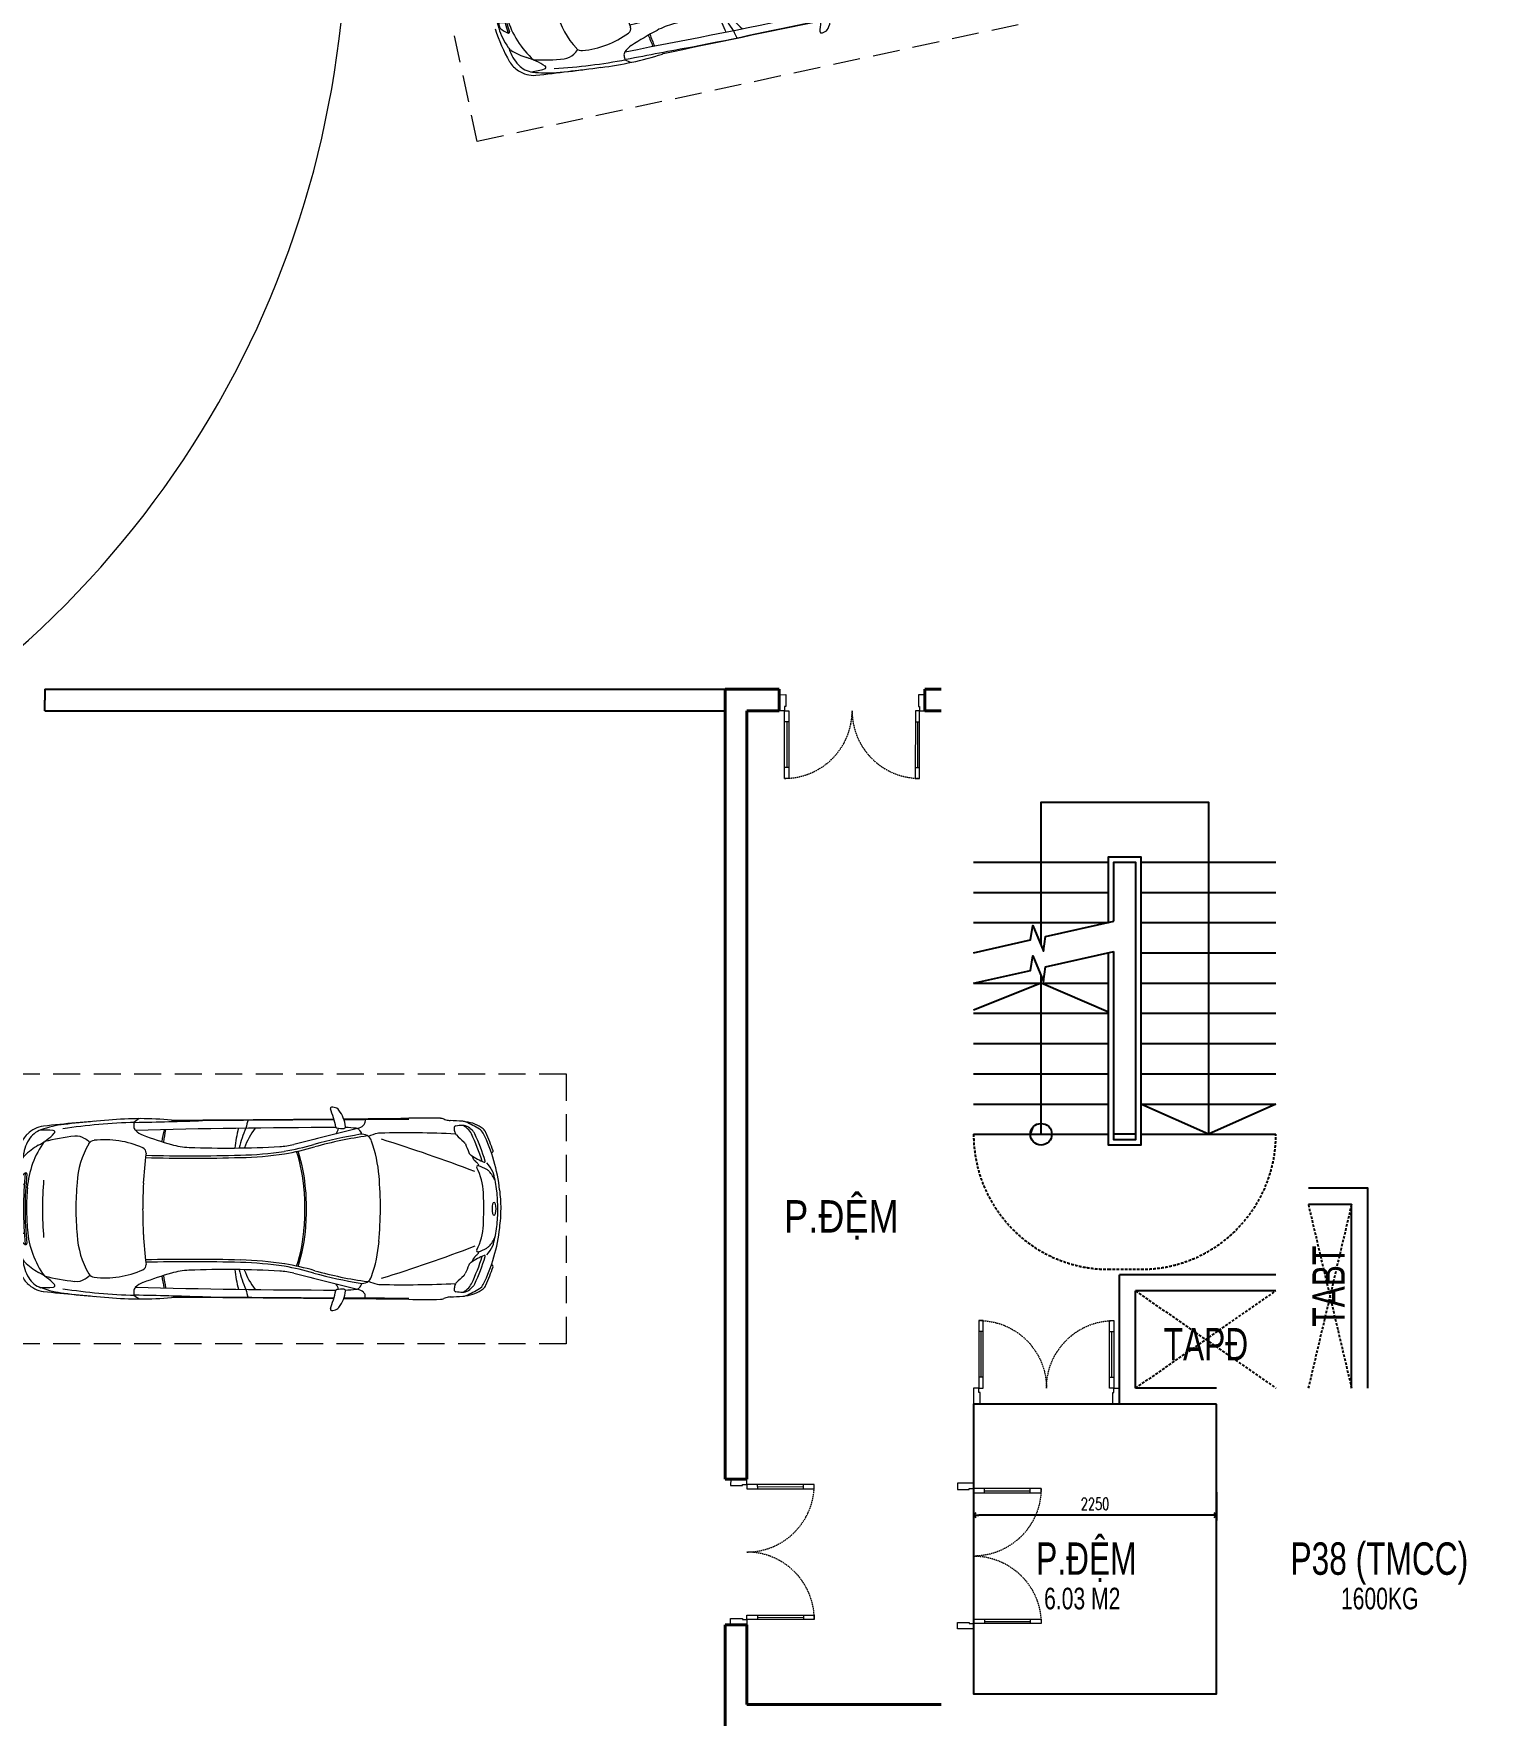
# Model space of a CAD drawing. Header units: millimetres. Extents: x -1534340 to 1713810, y -1348191 to 1114081.
# Drawn here: x 1042027 to 1055639, y 12283 to 27854 of the extents above; entities that cross this region are included whole.
import ezdxf
from ezdxf.enums import TextEntityAlignment as Align

# ---------------------------------------------------------------- set-up
doc = ezdxf.new("R2010")
doc.units = ezdxf.units.MM
doc.header["$LTSCALE"] = 100
doc.header["$PDMODE"] = 32
doc.header["$PDSIZE"] = 2.5
for name, pattern in [('$0$Xref_ST_MBDV Cot vach 30.7.2022$0$HIDDEN2', [0.1875, 0.125, -0.0625]), ('( Hidden )', [0.375, 0.25, -0.125]), ('HIDDEN2', [0.1875, 0.125, -0.0625]), ('Xref_ST_MBDV Cot vach 30.7.2022$0$HIDDEN', [0.375, 0.25, -0.125]), ('Xref_ST_MBDV Cot vach 30.7.2022$0$HIDDEN2', [0.1875, 0.125, -0.0625])]:
    doc.linetypes.add(name, pattern=pattern)
for name, color, linetype, lineweight in [('$0$Xref_ST_MBDV Cot vach 30.7.2022$0$CUA', 37, 'Continuous', 13), ('00lining', 8, 'Continuous', 5), ('00vehicle', 250, 'Continuous', 5), ('09 - DIM', 40, 'Continuous', 5), ('CUA', 37, 'Continuous', 13), ('KT-GIAO THONG HAM', 42, 'Continuous', 13), ('KT-Net cat', 1, 'Continuous', 40), ('Xref_ST_MBDV Cot vach 30.7.2022$0$CUA', 37, 'Continuous', 13)]:
    doc.layers.add(name, color=color, linetype=linetype, lineweight=lineweight)
for name, color, linetype in [('ccu12-Manh', 8, 'Continuous'), ('KT-Kich thuoc', 9, 'Continuous'), ('Wall FF', 4, 'Continuous'), ('Xref_ST_MBDV Cot vach 30.7.2022$0$A-FLOR-STRS-ARROW', 8, 'Continuous'), ('Xref_ST_MBDV Cot vach 30.7.2022$0$KT-Khuat', 9, 'Xref_ST_MBDV Cot vach 30.7.2022$0$HIDDEN'), ('Xref_ST_MBDV Cot vach 30.7.2022$0$KT-Net manh', 139, 'Continuous'), ('Xref_ST_MBDV Cot vach 30.7.2022$0$KT-Text', 7, 'Continuous'), ('Xref_ST_MBDV Cot vach 30.7.2022$0$KT-Thay', 7, 'Continuous'), ('Xref_ST_MBDV Cot vach 30.7.2022$0$KT-Tuong', 1, 'Continuous'), ('Xref_ST_MBDV Cot vach 30.7.2022$0$Xref_ST_MBDV Cot vach 30.7.2022|Xref_ST_MBDV Cot vach 30.7.2022|Xref_ST_MBDV Cot vach 30.7.2022|Xref_ST_MBDV Cot vach 30.7.2022|A-WALL-PATT', 251, 'Continuous')]:
    doc.layers.add(name, color=color, linetype=linetype)
doc.styles.add('Xref_ST_MBDV Cot vach 30.7.2022$0$Arial', font='arial.ttf', dxfattribs={"width": 0.7})
doc.styles.add('Xref_ST_MBDV Cot vach 30.7.2022$0$xref.N.Cot vach tang N2$0$DIM', font='vnsimli.shx', dxfattribs={"width": 0.7})
doc.dimstyles.new('Xref_ST_MBDV Cot vach 30.7.2022$0$xref.N.Cot vach tang N2$0$CCU 1-100 A1', dxfattribs={"dimscale": 100, "dimtxt": 2.2, "dimasz": 1, "dimexe": 1, "dimexo": 0, "dimgap": 1, "dimtad": 1, "dimdec": 0, "dimdsep": 46, "dimtxsty": 'Xref_ST_MBDV Cot vach 30.7.2022$0$xref.N.Cot vach tang N2$0$DIM', "dimblk1": 'Xref_ST_MBDV Cot vach 30.7.2022$0$xref.N.Cot vach tang N2$0$_ARCHTICK', "dimblk2": 'Xref_ST_MBDV Cot vach 30.7.2022$0$xref.N.Cot vach tang N2$0$_ARCHTICK', "dimsah": 1, "dimcen": 0, "dimdle": 1, "dimclrd": 256, "dimclre": 256, "dimclrt": 31, "dimadec": 0, "dimazin": 0, "dimtfac": 1, "dimtdec": 0, "dimtix": 1, "dimtmove": 2, "dimatfit": 3, "dimldrblk": 'Xref_ST_MBDV Cot vach 30.7.2022$0$xref.N.Cot vach tang N2$0$_ARCHTICK', "dimfxl": 8, "dimtolj": 1, "dimarcsym": 0})

# ---------------------------------------------------------------- blocks, each defined once
blk = doc.blocks.new('Xref_ST_MBDV Cot vach 30.7.2022$0$xref.N.Cot vach tang N2$0$_Open90')
at = {"color": 0, "linetype": 'ByBlock', "lineweight": -2}
for p, q in [((0, 0), (-1, 0)), ((-0.5, 0.5), (0, 0)), ((0, 0), (-0.5, -0.5))]:
    blk.add_line(p, q, dxfattribs=at)
blk = doc.blocks.new('*D320')
at = {"layer": 'Defpoints', "color": 5, "transparency": 16777216}
for p, q in [((17750, 1815), (17750, 1553)), ((20000, 1815), (20000, 1553)), ((19950, 1603), (17800, 1603))]:
    blk.add_line(p, q, dxfattribs=at)
at = {"layer": 'Defpoints', "color": 0, "transparency": 16777216}
for p in [(17750, 1815), (20000, 1815), (17750, 1603)]:
    blk.add_point(p, dxfattribs=at)
at = {"layer": 'Defpoints', "color": 5, "transparency": 16777216, "xscale": 50, "yscale": 50, "zscale": 50, "rotation": 180}
blk.add_blockref('Xref_ST_MBDV Cot vach 30.7.2022$0$xref.N.Cot vach tang N2$0$_Open90', (17750, 1603), dxfattribs=at)
at = {"layer": 'Defpoints', "color": 5, "transparency": 16777216, "xscale": 50, "yscale": 50, "zscale": 50}
blk.add_blockref('Xref_ST_MBDV Cot vach 30.7.2022$0$xref.N.Cot vach tang N2$0$_Open90', (20000, 1603), dxfattribs=at)
at = {"layer": 'Defpoints', "color": 5, "transparency": 16777216, "insert": (18875, 1708), "char_height": 110, "attachment_point": 5, "style": 'Xref_ST_MBDV Cot vach 30.7.2022$0$xref.N.Cot vach tang N2$0$DIM'}
blk.add_mtext('\\A1;2250', dxfattribs=at)
blk = doc.blocks.new('Xref_ST_MBDV Cot vach 30.7.2022$0$xref.N.Cot vach tang N2$0$_ARCHTICK')
at = {"color": 0, "linetype": 'ByBlock', "const_width": 0.15}
blk.add_lwpolyline([(-0.5, -0.5), (0.5, 0.5)], dxfattribs=at)
blk = doc.blocks.new('*U2308')
for p, q in [((-1260, 525), (-1300, 525)), ((-1280, 100), (-1280, 525)), ((-90, 525), (-50, 525)), ((-70, 100), (-70, 525)), ((-1260, 100), (-1300, 100)), ((-90, 100), (-50, 100))]:
    blk.add_line(p, q)
for points in [[(-1300, 0), (-1260, 0), (-1260, 625), (-1300, 625)], [(-50, 0), (-90, 0), (-90, 625), (-50, 625)], [(-1350, -150), (-1290, -150), (-1290, -40), (-1300, -40), (-1300, 0), (-1350, 0)], [(0, -150), (-60, -150), (-60, -40), (-50, -40), (-50, 0), (0, 0)]]:
    blk.add_lwpolyline(points, close=True)
at = {"linetype": 'Xref_ST_MBDV Cot vach 30.7.2022$0$HIDDEN2'}
for centre, start, end in [((-1300, 0), 0, 90), ((-50, 0), 90, 180)]:
    blk.add_arc(centre, 625, start, end, dxfattribs=at)
blk = doc.blocks.new('*D316')
at = {"layer": 'Defpoints', "color": 5, "transparency": 16777216}
for p, q in [((17750, 1815), (17750, 1553)), ((20000, 1815), (20000, 1553)), ((19950, 1603), (17800, 1603))]:
    blk.add_line(p, q, dxfattribs=at)
at = {"layer": 'Defpoints', "color": 0, "transparency": 16777216}
for p in [(17750, 1815), (20000, 1815), (17750, 1603)]:
    blk.add_point(p, dxfattribs=at)
at = {"layer": 'Defpoints', "color": 5, "transparency": 16777216, "xscale": 50, "yscale": 50, "zscale": 50, "rotation": 180}
blk.add_blockref('Xref_ST_MBDV Cot vach 30.7.2022$0$xref.N.Cot vach tang N2$0$_Open90', (17750, 1603), dxfattribs=at)
at = {"layer": 'Defpoints', "color": 5, "transparency": 16777216, "xscale": 50, "yscale": 50, "zscale": 50}
blk.add_blockref('Xref_ST_MBDV Cot vach 30.7.2022$0$xref.N.Cot vach tang N2$0$_Open90', (20000, 1603), dxfattribs=at)
at = {"layer": 'Defpoints', "color": 5, "transparency": 16777216, "insert": (18875, 1708), "char_height": 110, "attachment_point": 5, "style": 'Xref_ST_MBDV Cot vach 30.7.2022$0$xref.N.Cot vach tang N2$0$DIM'}
blk.add_mtext('\\A1;2250', dxfattribs=at)
blk = doc.blocks.new('Xref_ST_MBDV Cot vach 30.7.2022$0$Tuong Vay01-flat-1')
at = {"layer": 'Xref_ST_MBDV Cot vach 30.7.2022$0$Xref_ST_MBDV Cot vach 30.7.2022|Xref_ST_MBDV Cot vach 30.7.2022|Xref_ST_MBDV Cot vach 30.7.2022|Xref_ST_MBDV Cot vach 30.7.2022|A-WALL-PATT'}
h = blk.add_hatch(dxfattribs=at)
h.set_pattern_fill('ACET-2D-VATLIEU04', color=256, scale=50, pattern_type=2)
h.set_pattern_definition([(50, (-11139561.84, -1407213.45), (-225.902474, 189.5546825), [37.5, -412.5]), (355, (-11139561.84, -1407213.45), (32.127212, 367.215716), [30, -330]), (100.4514, (-11139531.95, -1407216.06), (-341.231527, -62.944187), [31.870095, -350.571056]), (46.1842, (-11139561.84, -1407113.45), (-319.180497, 306.252097), [56.25, -618.75]), (96.6356, (-11139517.37, -1407120.34), (-516.995922, -60.144022), [47.805144, -525.8565]), (351.1842, (-11139561.84, -1407113.45), (84.740774, 546.39543), [45, -495]), (21, (-11139511.84, -1407138.45), (-105.680822, 275.3079534), [37.5, -412.5]), (326, (-11139511.84, -1407138.45), (206.128805, 305.59852), [30, -330]), (71.4514, (-11139486.97, -1407155.22), (-328.963765, 110.380101), [31.870095, -350.571056]), (37.5, (-11139561.84, -1407213.45), (-78.1345294, 101.8269012), [0, -326, 0, -335, 0, -331.25]), (7.5, (-11139561.84, -1407213.45), (-23.2793464, 176.824191), [0, -191, 0, -318.5, 0, -126.25]), (327.5, (-11139673.34, -1407213.45), (71.9444175, 112.9301145), [0, -125, 0, -390, 0, -517.5000003]), (317.5, (-11139723.34, -1407213.45), (158.0205496, 172.449169), [0, -162.5, 0, -259, 0, -367.5]), (45, (-11139561.84, -1407213.45), (-150.260191, 150.260191), []), (45, (-11139561.84, -1407152.2), (-150.260191, 150.260191), [])])
h.paths.add_polyline_path([(-82665, -118500), (-81837, -121132), (-80903, -123728), (-79863, -126284), (-78720, -128795), (-77475, -131258), (-76131, -133667), (-74689, -136020), (-73153, -138312), (-71525, -140539), (-69807, -142699), (-68002, -144786), (-66114, -146798), (-64145, -148731), (-62100, -150582), (-59980, -152349), (-57790, -154027), (-55533, -155614), (-53213, -157109), (-50835, -158507), (-48401, -159807), (-45916, -161007), (-43385, -162104), (-40811, -163097), (-38198, -163985), (-35551, -164765), (-32875, -165436), (-30174, -165998), (-27451, -166448), (-24702, -166789), (-4397, -168938), (36420, -167648), (41836, -160719), (12445, -24368), (8473, -9249), (-4719, -5521), (-10557, -9947), (-34021, -27848), (-39777, -32009), (-41249, -35294), (-45787, -38574), (-49368, -38942), (-57644, -44924), (-59845, -46601), (-61969, -48362), (-64020, -50208), (-65993, -52137), (-67887, -54144), (-69696, -56226), (-71420, -58381), (-73054, -60604), (-74596, -62892), (-76043, -65242), (-77394, -67648), (-78645, -70107), (-79794, -72615), (-80841, -75168), (-81782, -77762), (-82617, -80392), (-83343, -83054), (-83961, -85743), (-84468, -88455), (-84865, -91186), (-85149, -93930), (-85321, -96684), (-85381, -99530), (-85329, -102201), (-85163, -104955), (-84886, -107701), (-84496, -110432), (-83996, -113146), (-83385, -115836)], flags=16)
h.paths.add_polyline_path([(-83625, -118781), (-82785, -121452), (-81837, -124086), (-80781, -126680), (-79621, -129228), (-78358, -131727), (-76994, -134172), (-75531, -136560), (-73973, -138886), (-72320, -141146), (-70577, -143337), (-68746, -145455), (-66829, -147497), (-64832, -149459), (-62755, -151337), (-60604, -153130), (-58382, -154833), (-56092, -156444), (-53738, -157960), (-51324, -159379), (-48854, -160699), (-46333, -161916), (-43764, -163030), (-41151, -164038), (-38500, -164938), (-35814, -165730), (-33098, -166411), (-30357, -166981), (-27595, -167438), (-24816, -167783), (-4434, -169940), (36920, -168633), (42913, -160966), (13418, -24135), (9295, -8442), (-4926, -4424), (-11163, -9151), (-34617, -27045), (-40580, -31355), (-42052, -34640), (-46156, -37607), (-49737, -37975), (-58240, -44121), (-60467, -45819), (-62623, -47605), (-64704, -49479), (-66707, -51435), (-68628, -53472), (-70465, -55586), (-72214, -57772), (-73872, -60029), (-75437, -62350), (-76905, -64734), (-78276, -67176), (-79545, -69672), (-80712, -72217), (-81774, -74808), (-82729, -77440), (-83576, -80109), (-84314, -82810), (-84940, -85539), (-85455, -88291), (-85857, -91062), (-86146, -93847), (-86321, -96642), (-86382, -99529), (-86328, -102241), (-86160, -105036), (-85879, -107821), (-85484, -110593), (-84976, -113347), (-84356, -116078)])
blk = doc.blocks.new('*U1516')
for p, q in [((-77, -95), (-486, -210)), ((-72, -114), (-83, -75)), ((-481, -229), (-492, -191)), ((246, -1240), (257, -1278)), ((-163, -1355), (-152, -1394)), ((252, -1259), (-157, -1375))]:
    blk.add_line(p, q)
for points in [[(144, 41), (161, -17), (55, -47), (52, -37), (14, -48), (0, 0)], [(14, -48), (24, -87), (-577, -257), (-588, -218)], [(354, -1251), (343, -1213), (-259, -1382), (-248, -1421)], [(511, -1258), (495, -1201), (389, -1231), (392, -1240), (354, -1251), (367, -1299)]]:
    blk.add_lwpolyline(points, close=True)
at = {"linetype": 'HIDDEN2'}
for centre, start, end in [((14, -48), 195.7788, 285.7788), ((354, -1251), 105.7788, 195.7787)]:
    blk.add_arc(centre, 625, start, end, dxfattribs=at)
blk = doc.blocks.new('*U1511')
for p, q in [((-1260, 525), (-1300, 525)), ((-1280, 100), (-1280, 525)), ((-90, 525), (-50, 525)), ((-70, 100), (-70, 525)), ((-1260, 100), (-1300, 100)), ((-90, 100), (-50, 100))]:
    blk.add_line(p, q)
for points in [[(-1300, 0), (-1260, 0), (-1260, 625), (-1300, 625)], [(-50, 0), (-90, 0), (-90, 625), (-50, 625)], [(-1350, -150), (-1290, -150), (-1290, -40), (-1300, -40), (-1300, 0), (-1350, 0)], [(0, -150), (-60, -150), (-60, -40), (-50, -40), (-50, 0), (0, 0)]]:
    blk.add_lwpolyline(points, close=True)
at = {"linetype": '$0$Xref_ST_MBDV Cot vach 30.7.2022$0$HIDDEN2'}
for centre, start, end in [((-1300, 0), 0, 90), ((-50, 0), 90, 180)]:
    blk.add_arc(centre, 625, start, end, dxfattribs=at)
blk = doc.blocks.new('*U1514')
for p, q in [((-77, -95), (-486, -210)), ((-72, -114), (-83, -75)), ((-481, -229), (-492, -191)), ((246, -1240), (257, -1278)), ((-163, -1355), (-152, -1394)), ((252, -1259), (-157, -1375))]:
    blk.add_line(p, q)
for points in [[(144, 41), (161, -17), (55, -47), (52, -37), (14, -48), (0, 0)], [(14, -48), (24, -87), (-577, -257), (-588, -218)], [(354, -1251), (343, -1213), (-259, -1382), (-248, -1421)], [(511, -1258), (495, -1201), (389, -1231), (392, -1240), (354, -1251), (367, -1299)]]:
    blk.add_lwpolyline(points, close=True)
at = {"linetype": 'HIDDEN2'}
for centre, start, end in [((14, -48), 195.7788, 285.7788), ((354, -1251), 105.7788, 195.7787)]:
    blk.add_arc(centre, 625, start, end, dxfattribs=at)
blk = doc.blocks.new('*U1475')
at = {"linetype": '( Hidden )', "ltscale": 10}
blk.add_lwpolyline([(-1337, -5892), (-3328, -4379), (0, 0), (1990, -1513)], close=True, dxfattribs=at)
at = {"layer": '00vehicle', "ltscale": 300}
for centre, radius, start, end in [((5, -1196), 282, 103.1712, 138.8314), ((-37, -1013), 94.3, 76.4879, 103.1712), ((-490, -2895), 2030, 71.3618, 76.4879), ((6138, -6507), 8400, 139.2937, 140.0872), ((249, -1377), 553, 144.2387, 150.5493), ((-158, -1090), 94.3, 119.4911, 139.2937), ((273, -1852), 969, 111.2439, 119.4911), ((-165, -1092), 51.5, 109.8199, 135.9497), ((-124, -1109), 94.3, 108.1722, 144.2387), ((-107, -1273), 241, 99.6154, 108.1512), ((-75, -1257), 250, 95.1771, 108.1722), ((-120, -1214), 182, 79.7114, 98.5191), ((-89, -1102), 94.3, 77.8981, 95.1771), ((-377, -2542), 1534, 68.9402, 79.1598), ((-44, -1037), 94.3, 79.0048, 111.2439), ((-455, -2807), 1838, 69.4545, 77.8981), ((-325, -2482), 1566, 58.9362, 79.0048), ((156, -980), 9.43, 13.9951, 71.3618), ((56, -1005), 113, 5.2214, 13.9951), ((187, -1094), 8.49, 300.9605, 69.4545), ((221, -1586), 504, 79.763, 90.9986), ((6799, -7039), 9126, 139.8322, 144.2299), ((2627, -3644), 3887, 140.5752, 144.9004), ((7073, -12337), 13064, 121.6882, 125.7098), ((-302, -1235), 94.3, 122.0575, 141.1087), ((-548, -842), 369, 302.0575, 308.4568), ((-377, -1057), 94.3, 308.4568, 320.0872), ((-217, -1115), 18.9, 150.5493, 233.2855), ((-138, -1008), 151, 233.2855, 247.8373), ((-173, -1096), 56.6, 247.8373, 279.2858), ((-748, 2421), 3620, 279.2858, 280.7493), ((-63, -1191), 56.6, 75.2322, 100.7493), ((12659, 47067), 49850, 255.2322, 255.3317), ((50, -1104), 56.6, 255.3317, 288.2195), ((-124, -574), 614, 288.2195, 300.9605), ((853, 1132), 2412, 251.3405, 251.7539), ((118, -1096), 66, 251.7539, 282.2532), ((-4, -534), 641, 282.2532, 284.0202), ((168, -1220), 66, 74.9251, 104.0202), ((193, -1173), 12.3, 125.2976, 260.2265), ((-51, -2030), 905, 74.3854, 74.9251), ((413, -1484), 393, 112.7606, 125.2976), ((99, -1723), 546, 55.0317, 80.2265), ((298, -1208), 94.3, 95.6546, 112.7606), ((319, -1420), 307, 76.8591, 95.6546), ((293, -1183), 94.3, 68.86, 79.763), ((-5, -1956), 923, 58.6135, 68.86), ((-394, -2603), 1678, 53.1636, 58.8045), ((-157, -2278), 1306, 52.9352, 60.6675), ((-163, -2274), 1306, 44.868, 52.6004), ((-2722, -5755), 5467, 53.4458, 55.0227), ((-2825, -5677), 5467, 50.5128, 52.0898), ((-412, -2589), 1678, 46.7311, 52.3719), ((107, -2042), 923, 36.6755, 46.922), ((-313, -2491), 1566, 26.5307, 46.5993), ((-507897, 376213), 632452, 323.284507, 323.339248), ((203451, -155817), 255839, 142.87843, 143.01321), ((304, -1879), 546, 25.3091, 50.5038), ((537, -1586), 307, 9.881, 28.6764), ((746, -1549), 94.3, 352.775, 9.881), ((772, -1547), 94.3, 25.7726, 36.6755), ((403, -1725), 504, 14.5369, 25.7726), ((-491, -1788), 141, 144.0565, 154.394), ((-11790, 1998), 13064, 339.8256, 343.8471), ((808, -1641), 12.3, 205.3091, 340.2379), ((450, -1512), 393, 340.2379, 352.775), ((48, -2105), 905, 30.6105, 31.1501), ((770, -1678), 66, 1.5153, 30.6105), ((1477, -1659), 641, 181.5153, 183.2824), ((903, -1692), 66, 183.2824, 213.7817), ((1471, -1786), 614, 164.5751, 177.3161), ((-358, -2556), 1534, 26.3758, 36.5953), ((887, -1625), 8.49, 36.0811, 164.5751), ((-592, -2703), 1838, 27.6374, 36.0811), ((1007, -1728), 113, 91.5404, 100.3141), ((1004, -1625), 9.43, 34.1738, 91.5404), ((-667, -2760), 2030, 29.0477, 34.1738), ((1915287, -818833), 2082962, 156.907039, 156.923761), ((3343, -3973), 4570, 152.4312, 157.9248), ((2677, -3684), 3821, 150.6689, 158.1813), ((83, -2674), 1187, 136.2474, 141.1727), ((-1119, -2144), 525, 48.1783, 51.6885), ((-740, -1886), 47.2, 101.0104, 136.2474), ((-797, -1784), 41.3, 2.4359, 47.5836), ((-885, -1791), 130, 335.3417, 4.0429), ((-733, -1920), 81.4, 65.6682, 101.0104), ((-624, -1901), 94.3, 72.0749, 152.5676), ((-319, -1870), 332, 154.394, 169.4862), ((-1005, -3080), 1333, 57.8049, 72.0749), ((2853, -388), 2412, 213.7817, 214.1951), ((914, -1760), 56.6, 177.3161, 210.2039), ((43947, 23290), 49850, 210.2039, 210.3034), ((859, -1892), 56.6, 4.7863, 30.3034), ((953, -1894), 94.3, 10.3585, 27.6374), ((837, -1828), 282, 326.7042, 2.3644), ((133, -1746), 969, 346.0445, 354.2916), ((1004, -1833), 94.3, 354.2916, 26.5307), ((1025, -1820), 94.3, 2.3644, 29.0477), ((61981, -49548), 78830, 142.90024, 144.25012), ((-507897, 376213), 632452, 323.140878, 323.276197), ((203451, -155817), 255839, 143.03387, 143.30635), ((-1061, -1924), 9.43, 145.2726, 251.7711), ((-939, -2009), 158, 136.2067, 145.2726), ((-1721, -3930), 2102, 66.885, 71.7711), ((-1005, -1945), 66, 89.5841, 136.2067), ((-1007, -2190), 311, 58.975, 89.5841), ((-892, -1988), 9.43, 246.885, 310.4839), ((-1029, -1828), 220, 310.4839, 328.3076), ((-978, -2071), 136, 16.2584, 39.905), ((-854, -1936), 14.1, 328.3076, 58.975), ((-2850, -5911), 4712, 53.4694, 57.1673), ((-6613, 3153), 9126, 321.3054, 325.7031), ((4523, -1585), 3620, 184.7863, 186.2498), ((981, -1973), 56.6, 186.2498, 217.6982), ((1056, -1915), 151, 217.6982, 232.25), ((597, -1642), 553, 314.9862, 321.2969), ((-5923, 2659), 8400, 325.4484, 326.2419), ((853, -1954), 182, 7.0164, 25.8242), ((983, -1964), 51.5, 329.5859, 355.7157), ((955, -1929), 94.3, 321.2969, 357.3634), ((793, -1957), 241, 357.3844, 5.9202), ((799, -1922), 250, 357.3634, 10.3585), ((982, -1957), 94.3, 326.2419, 346.0445), ((882, -2134), 94.3, 324.4269, 343.478), ((975, -2020), 18.9, 232.25, 314.9862), ((1326, -2266), 369, 157.0788, 163.478), ((1073, -2159), 94.3, 145.4484, 157.0788), ((-3413, -1272), 2706, 332.7042, 338.6834), ((-3411, -1273), 2727, 332.6887, 338.6847), ((-708, -3306), 1333, 33.4607, 47.7307), ((-2224, 43), 3887, 320.6346, 324.9598), ((-1716, -2090), 777, 326.3942, 336.116), ((-1432, -3842), 1503, 56.5511, 70.8195), ((-1432, -3842), 1517, 56.5498, 70.7671), ((-202625, 152772), 255839, 322.52234, 322.65711), ((500491, -390090), 632452, 142.196297, 142.251038), ((-8546, 2532), 9024, 320.6222, 325.9553), ((-474, -1892), 1202, 216.2468, 220.125), ((-677, -2414), 690, 195.425, 212.7711), ((-3859, -953), 3250, 324.1269, 331.3152), ((-3859, -953), 3273, 324.1283, 331.3152), ((-2054, -4772), 2623, 52.8115, 56.4153), ((-2054, -4772), 2637, 52.8112, 56.4153), ((-2276, 80), 3821, 307.3542, 314.8666), ((326, -2623), 94.3, 312.968, 33.4607), ((274, -2321), 332, 296.0493, 311.1416), ((400, -2464), 141, 311.1416, 321.479), ((-293, -1797), 1470, 219.0447, 226.253), ((-486, -2162), 1039, 209.0827, 219.7014), ((-2057, -4770), 2623, 49.1203, 52.7241), ((-2057, -4770), 2637, 49.1203, 52.7243), ((-1327, -3921), 1503, 34.7161, 48.9844), ((-1327, -3921), 1517, 34.7685, 48.9857), ((-1299909, 1624485), 2082962, 308.611784, 308.628506), ((-2733, 644), 4570, 307.6108, 313.1043), ((-608, -2149), 1187, 324.3628, 329.2881), ((337, -2733), 81.4, 4.5251, 39.8674), ((372, -2731), 47.2, 329.2881, 4.5251), ((502, -2845), 130, 101.4927, 130.1938), ((486, -2758), 41.3, 57.9519, 103.0996), ((224, -3165), 525, 53.8471, 57.3572), ((-47174, 29409), 55815, 323.932, 324.575), ((-14926, 6974), 16863, 321.3578, 324.3368), ((-14926, 6974), 16885, 321.3509, 324.3368), ((-62348, 44933), 78830, 321.28542, 322.63531), ((1678, -5139), 2727, 126.8509, 132.8468), ((257, -3010), 136, 65.6305, 89.2771), ((314, -2905), 9.43, 155.0517, 218.6505), ((505, -2994), 220, 137.2279, 155.0517), ((-1335, -4224), 2102, 33.7645, 38.6505), ((354, -2854), 14.1, 46.5605, 137.2279), ((150, -3069), 311, 15.9515, 46.5605), ((500491, -390090), 632452, 142.259348, 142.394667), ((-202625, 152772), 255839, 322.2292, 322.50168), ((1679, -5141), 2706, 126.8522, 132.8314), ((421, -3050), 9.43, 213.7645, 320.263), ((307, -2955), 158, 320.263, 329.3289), ((385, -3002), 66, 329.3289, 15.9515), ((375, -5244), 3056, 137.2514, 148.1751), ((-1939, -3107), 94.3, 317.7723, 323.1409), ((-832, -2419), 1311, 220.2472, 225.3906), ((-2112, -2740), 706, 306.6226, 320.091), ((6719, -9068), 9024, 139.5803, 144.9134), ((2106, -5486), 3273, 134.2204, 141.4073), ((2106, -5486), 3250, 134.2204, 141.4086), ((437, -3726), 777, 129.4195, 139.1413), ((128, -3523), 2193, 176.7506, 178.33), ((-3266, -1260), 2582, 301.4422, 307.5783), ((-841, -2431), 1311, 220.2631, 225.1859), ((1999, -6388), 5008, 144.1078, 151.7789), ((-1407, -4300), 871, 118.7803, 149.148), ((-1860, -3240), 299, 227.1791, 234.6397), ((-2006, -3446), 47.2, 234.6397, 279.0986), ((-2033, -3274), 221, 279.0986, 301.1846), ((-1801, -3577), 47.2, 45.7854, 121.5622), ((1274, -416), 4363, 225.7854, 229.4415), ((12707, -14025), 16885, 141.1987, 144.1847), ((12707, -14025), 16863, 141.1987, 144.1777), ((338, -2276), 1470, 239.2826, 246.4908), ((38, -2560), 1039, 245.8341, 256.4529), ((-154, -2812), 690, 252.7645, 270.1106), ((295, -2476), 1202, 245.4106, 249.2887), ((16478, -15683), 22246, 147.2015, 148.767), ((1972, 487), 5502, 230.0337, 232.5028), ((71258, -48750), 86228, 148.53957, 148.72566), ((-2098, -3888), 66, 148.4294, 202.6055), ((1931, 517), 5502, 233.0327, 235.5019), ((-84, -4282), 706, 145.4446, 158.9129), ((-1639, -4461), 931, 149.3278, 162.894), ((-163, -5220), 2469, 149.6613, 156.3013), ((-2172, -4045), 141, 109.0505, 149.6613), ((-2116, -4207), 314, 98.7412, 109.0505), ((-1413, -3603), 807, 202.6055, 229.4369), ((1249, -396), 4363, 236.0941, 239.7502), ((1652, -4997), 2582, 157.9573, 164.0934), ((42960, -39086), 55815, 140.9606, 141.6035), ((-2341, -4265), 234, 149.9949, 170.5242), ((-2315, -4253), 224, 162.6801, 200.8375), ((-1545, -4886), 1204, 139.1688, 145.0403), ((-2445, -4109), 15.1, 8.4652, 139.1688), ((-3041, -4198), 618, 351.1842, 8.4652), ((-973, -4206), 47.2, 343.9733, 59.7502), ((-3162, -2556), 3056, 317.3603, 328.2839), ((-127, -2974), 1311, 240.3497, 245.2724), ((-117, -2962), 1311, 240.145, 245.2883), ((-483, -4213), 94.3, 142.3947, 147.7632), ((-2302, -4275), 274, 169.7832, 187.5377), ((-2325, -4282), 251, 186.7239, 213.1789), ((-2171, -4191), 381, 201.8933, 227.9953), ((-1795, -4376), 641, 172.5271, 186.9291), ((-1614, -3981), 847, 196.9737, 228.1437), ((1861, 100), 5750, 228.6405, 231.0596), ((-1775, -4019), 871, 316.3873, 346.755), ((-620, -4349), 221, 164.351, 186.437), ((-1353, -3600), 1438, 214.727, 228.0672), ((-2337, -4441), 94.3, 186.9291, 209.3845), ((-1886, -4187), 612, 209.3845, 228.2142), ((288, -1735), 3644, 228.1168, 232.3163), ((1588, 307), 5750, 234.476, 236.895), ((-1102, -3839), 807, 236.0987, 262.93), ((-4699, -1297), 5008, 313.7564, 321.4276), ((-792, -4368), 47.2, 186.437, 230.8958), ((-633, -4172), 299, 230.8958, 238.3565), ((-1439, -2333), 2193, 287.2056, 288.7849), ((-2290, -4545), 9.43, 47.1628, 179.0556), ((-53, -2135), 3294, 227.0006, 232.7742), ((-1973, -4551), 326, 179.0556, 193.712), ((139, -1931), 3644, 228.1168, 232.3163), ((-2263, -4621), 28.3, 193.712, 228.261), ((-44, -2123), 3294, 227.1628, 232.7742), ((145, -1923), 3644, 228.261, 232.3163), ((-1633, -4960), 683, 149.5654, 154.8236), ((-588, -2842), 2379, 228.033, 232.7247), ((242, -1700), 3644, 233.2192, 237.4187), ((-17533, 10163), 22246, 316.7685, 318.334), ((-1193, -4575), 66, 262.93, 317.1062), ((-1496, -4678), 314, 356.485, 6.7944), ((93, -1896), 3644, 233.2192, 237.4187), ((99, -1888), 3644, 233.2192, 237.2745), ((-52, -2135), 3294, 232.7613, 238.535), ((-43, -2124), 3294, 232.7613, 238.3727), ((-590, -2840), 2379, 232.8109, 237.5025), ((-2995, -3068), 2469, 309.2342, 315.8742), ((-1325, -4688), 141, 315.8742, 356.485), ((-64063, 54085), 86228, 316.80988, 316.99597), ((-2351, -4414), 683, 310.712, 315.9701), ((-1856, -4930), 28.3, 237.2745, 271.8236), ((-1412, -4133), 847, 237.3918, 268.5619), ((-1539, -4451), 612, 237.3213, 256.1511), ((-1865, -4633), 326, 271.8236, 286.4799), ((-1776, -4936), 9.43, 286.4799, 58.3727), ((-1239, -5567), 618, 97.0703, 114.3513), ((-2303, -4310), 1204, 320.4952, 326.3667), ((-1868, -4286), 931, 302.6415, 316.2078), ((-1313, -4968), 15.1, 326.3667, 97.0703), ((-1116, -3780), 1438, 237.4683, 250.8085), ((-1663, -4954), 94.3, 256.1511, 278.6064), ((-1466, -4727), 381, 237.5403, 263.6422), ((-1744, -4414), 641, 278.6064, 293.0084), ((-1512, -4899), 251, 252.3566, 278.8116), ((-1487, -4883), 224, 264.6981, 302.8555), ((-1512, -4876), 274, 277.9979, 295.7523), ((-1492, -4911), 234, 295.0113, 315.5406)]:
    blk.add_arc(centre, radius, start, end, dxfattribs=at)
at = {"layer": '00vehicle', "ltscale": 300, "extrusion": (0, 0, -1)}
blk.add_ellipse((591, -1288), major_axis=(-47.6, 36.1), ratio=0.310966, dxfattribs=at)
at = {"layer": '09 - DIM', "ltscale": 300}
blk.add_arc((-2942, -5842), 4712, 48.3682, 52.0661, dxfattribs=at)
blk = doc.blocks.new('tuongnam')
at = {"layer": 'Defpoints'}
blk.add_lwpolyline([(20000, 2630), (17750, 2630), (17750, -50), (20000, -50)], close=True, dxfattribs=at)
at = {"layer": 'Xref_ST_MBDV Cot vach 30.7.2022$0$A-FLOR-STRS-ARROW'}
for points in [[(17750, 6810.9), (18276.5, 6928.9), (18298.3, 7062.7), (18398.9, 6824.2), (18417.4, 6960.4), (19050, 7102.1)], [(17750, 6530), (18276.5, 6647.9), (18298.3, 6781.8), (18398.9, 6543.3), (18417.4, 6679.5), (19050, 6821.2)]]:
    blk.add_lwpolyline(points, dxfattribs=at)
at = {"layer": 'Xref_ST_MBDV Cot vach 30.7.2022$0$KT-Khuat', "linetype": 'Xref_ST_MBDV Cot vach 30.7.2022$0$HIDDEN'}
for p, q in [((21250.1, 4480), (20850, 2780)), ((20850.1, 4480), (21250.1, 2780)), ((19250, 2780), (20550, 3680)), ((19250, 3680), (20550, 2780))]:
    blk.add_line(p, q, dxfattribs=at)
at = {"layer": 'Xref_ST_MBDV Cot vach 30.7.2022$0$KT-Net manh'}
blk.add_line((18294.1, 5188.8), (18275, 5130), dxfattribs=at)
blk.add_line((18294.1, 5188.8), (18275, 5130), dxfattribs=at)
for points in [[(18375, 6880.9), (18375, 7530), (18375, 7630), (18375, 8205), (19925, 8205), (19925, 5130)], [(18375, 5130), (18375, 6600)], [(19000, 6259.2), (18375, 6530), (17750, 6280)], [(20550, 5410), (19925, 5130), (19300, 5410)]]:
    blk.add_lwpolyline(points, dxfattribs=at)
at = {"layer": 'Xref_ST_MBDV Cot vach 30.7.2022$0$KT-Net manh', "linetype": 'Xref_ST_MBDV Cot vach 30.7.2022$0$HIDDEN'}
blk.add_lwpolyline([(17750, 5130, 0.4141313), (18999.7, 3880), (19300.3, 3880, 0.4141313), (20550, 5130, 1.0000292)], format="xyb", dxfattribs=at)
at = {"layer": 'Xref_ST_MBDV Cot vach 30.7.2022$0$KT-Net manh'}
blk.add_circle((18375, 5130), 100, dxfattribs=at)
blk.add_circle((18375, 5130), 100, dxfattribs=at)
at = {"layer": 'Xref_ST_MBDV Cot vach 30.7.2022$0$KT-Thay', "extrusion": (1.28361e-08, 3.72499e-11, 1)}
for p, q in [((17750, 7650), (19000, 7650)), ((19300, 7650), (20550, 7650)), ((17750, 7370), (19000, 7370)), ((19300, 7370), (20550, 7370)), ((17750, 7090), (19000, 7090)), ((19300, 7090), (20550, 7090)), ((19300, 6810), (20550, 6810)), ((17750, 6530), (19000, 6530)), ((19300, 6530), (20550, 6530)), ((17750, 6250), (19000, 6250)), ((19300, 6250), (20550, 6250)), ((17750, 5970), (19000, 5970)), ((19300, 5970), (20550, 5970)), ((17750, 5690), (19000, 5690)), ((19300, 5690), (20550, 5690)), ((17750, 5410), (19000, 5410)), ((19300, 5410), (20550, 5410)), ((17750, 5130), (19000, 5130)), ((19300, 5130), (20550, 5130))]:
    blk.add_line(p, q, dxfattribs=at)
at = {"layer": 'Xref_ST_MBDV Cot vach 30.7.2022$0$KT-Thay'}
blk.add_line((19250, 5130), (19050, 5130), dxfattribs=at)
for points in [[(19000, 7090.9), (19000, 7700), (19300, 7700), (19300, 5030), (19000, 5030), (19000, 6810)], [(19050, 7102.1), (19050, 7650), (19250, 7650), (19250, 5080), (19050, 5080), (19050, 6821.2)]]:
    blk.add_lwpolyline(points, dxfattribs=at)
at = {"layer": 'Xref_ST_MBDV Cot vach 30.7.2022$0$KT-Tuong'}
for p, q in [((20550, 3830), (19100, 3830)), ((19100, 2630), (19100, 3830)), ((20550, 3680), (19250, 3680)), ((19250, 2780), (19250, 3680)), ((20000, 2780), (19250, 2780)), ((20000, 2630), (19100, 2630))]:
    blk.add_line(p, q, dxfattribs=at)
for points in [[(21400.1, 2780), (21400.1, 4630), (20850.1, 4630)], [(21250.1, 2780), (21250.1, 4480), (20850.1, 4480)]]:
    blk.add_lwpolyline(points, dxfattribs=at)
at = {"layer": 'Xref_ST_MBDV Cot vach 30.7.2022$0$CUA', "xscale": -1}
blk.add_blockref('*U2308', (17750, 2780), dxfattribs=at)
at = {"layer": 'Xref_ST_MBDV Cot vach 30.7.2022$0$KT-Text', "style": 'Xref_ST_MBDV Cot vach 30.7.2022$0$Arial', "width": 0.7}
blk.add_text('TABT', height=300, rotation=90, dxfattribs=at).set_placement((21187.5, 3723), align=Align.CENTER)
for s, height, p in [('TAPĐ', 300, (19901.6, 3036.7)), ('P.ĐỆM', 300, (18793.9, 1051.4)), ('P38 (TMCC)', 300, (21507.8, 1051.4)), ('1600KG', 200, (21510.9, 731.6))]:
    blk.add_text(s, height=height, dxfattribs=at).set_placement(p, align=Align.CENTER)
at = {"layer": 'Xref_ST_MBDV Cot vach 30.7.2022$0$KT-Text', "color": 1, "style": 'Xref_ST_MBDV Cot vach 30.7.2022$0$Arial', "width": 0.7}
blk.add_text('6.03 M2', height=200, dxfattribs=at).set_placement((18756.1, 731.6), align=Align.CENTER)
at = {"layer": 'Defpoints', "color": 5}
for picture in ['*D320', '*D316']:
    dim = blk.add_linear_dim(base=(17750, 1603.3), p1=(20000, 1815), p2=(17750, 1815), dimstyle='Xref_ST_MBDV Cot vach 30.7.2022$0$xref.N.Cot vach tang N2$0$CCU 1-100 A1', override={"dimscale": 50, "dimblk1": 'Xref_ST_MBDV Cot vach 30.7.2022$0$xref.N.Cot vach tang N2$0$_Open90', "dimblk2": 'Xref_ST_MBDV Cot vach 30.7.2022$0$xref.N.Cot vach tang N2$0$_Open90', "dimclrd": 5, "dimclre": 5, "dimclrt": 5, "dimlwd": 65535, "dimlwe": 65535}, dxfattribs=at)
    dim.commit()
    dim.dimension.update_dxf_attribs({"geometry": picture, "text_midpoint": (18875, 1708.3)})
blk = doc.blocks.new('123213')
at = {"layer": 'KT-GIAO THONG HAM'}
blk.add_arc((1291031.8, 48930.7), 9000, 308.22137, 12.16426, dxfattribs=at)
at = {"layer": 'KT-Net cat'}
for p, q in [((1304041.8, 41819.1), (1303541.8, 41819.1)), ((1303541.8, 41819.1), (1303541.8, 34506.3)), ((1304041.8, 41619.1), (1304041.8, 41819.1)), ((1305541.8, 41819.1), (1305391.8, 41819.1)), ((1305391.8, 41619.1), (1305391.8, 41819.1)), ((1304041.8, 41619.1), (1303741.8, 41619.1)), ((1303741.8, 41619.1), (1303741.8, 34506.3)), ((1305541.8, 41619.1), (1305391.8, 41619.1)), ((1303741.8, 34506.3), (1303541.8, 34506.3)), ((1303541.8, 33156.3), (1303541.8, 32219.1)), ((1303741.8, 33156.3), (1303541.8, 33156.3)), ((1303741.8, 33156.3), (1303741.8, 32419.1)), ((1305541.8, 32419.1), (1303741.8, 32419.1))]:
    blk.add_line(p, q, dxfattribs=at)
at = {"layer": 'Wall FF'}
for p, q in [((1297241.8, 41819.1), (1297241.8, 41719.1)), ((1297241.8, 41819.1), (1303541.8, 41819.1)), ((1303541.8, 41819.1), (1303541.8, 41719.1)), ((1297241.8, 41619.1), (1297241.8, 41719.1)), ((1297241.8, 41619.1), (1303541.8, 41619.1)), ((1303541.8, 41619.1), (1303541.8, 41719.1))]:
    blk.add_line(p, q, dxfattribs=at)
at = {"layer": '$0$Xref_ST_MBDV Cot vach 30.7.2022$0$CUA', "xscale": -1, "rotation": 270}
blk.add_blockref('*U1511', (1305841.8, 34469.1), dxfattribs=at)
blk.add_blockref('Xref_ST_MBDV Cot vach 30.7.2022$0$Tuong Vay01-flat-1', (1285020.6, 183923.2))
at = {"layer": '00lining'}
for p, rotation in [((1306095.4, 50494.7), 319.3955545971818), ((1302068.6, 38259.1), 307.2312976059024)]:
    blk.add_blockref('*U1475', p, dxfattribs=dict(at, rotation=rotation))
at = {"layer": 'CUA'}
for name, p, rotation in [('*U1516', (1304041.8, 41619.1), 74.22122668239332), ('*U1514', (1303741.8, 33156.3), 164.2212266823933)]:
    blk.add_blockref(name, p, dxfattribs=dict(at, rotation=rotation))
at = {"layer": 'KT-Kich thuoc'}
blk.add_blockref('tuongnam', (1288091.8, 32569.1), dxfattribs=at)
at = {"layer": 'Xref_ST_MBDV Cot vach 30.7.2022$0$KT-Text', "style": 'Xref_ST_MBDV Cot vach 30.7.2022$0$Arial', "width": 0.8}
blk.add_text('P.ĐỆM', height=300, dxfattribs=at).set_placement((1304617.7, 36789.1), align=Align.CENTER)

msp = doc.modelspace()

# ---------------------------------------------------------------- block references
at = {"layer": 'ccu12-Manh'}
msp.add_blockref('123213', (-255109.6, -20035.9), dxfattribs=at)

doc.saveas('drawing.dxf')
